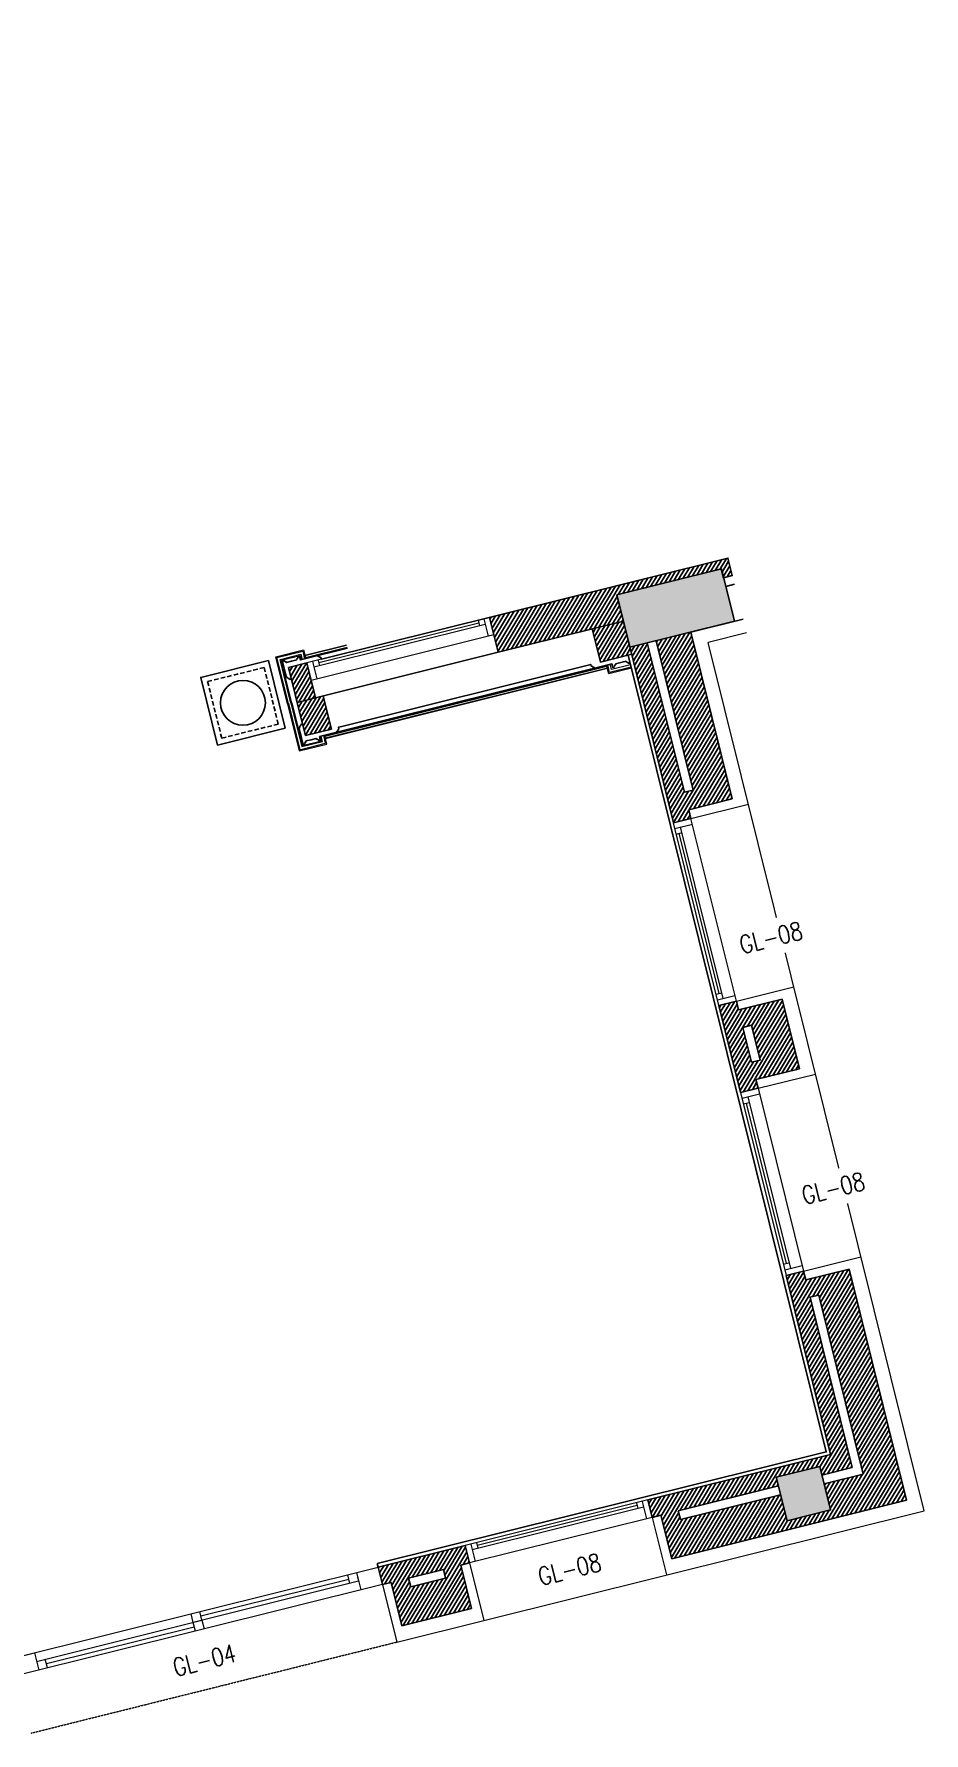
# Model space of a CAD drawing. Header units: inches. Extents: x 122939 to 389145, y 29603 to 574065.
# Drawn here: x 344772 to 349736, y 482613 to 492081 of the extents above; entities that cross this region are included whole.
import ezdxf
from ezdxf.enums import TextEntityAlignment as Align

# ---------------------------------------------------------------- set-up
doc = ezdxf.new("R2010")
doc.units = ezdxf.units.IN
doc.header["$MEASUREMENT"] = 0
doc.set_wipeout_variables(frame=1)
for name, pattern in [('ACAD_ISO04W100', [30, 24, -3, 0, -3]), ('ACAD_ISO10W100', [18, 12, -3, 0, -3]), ('DRAWING LIST$0$PHANTOM-Z', [69.2, 60, -1.4, 2.5, -1.4, 2.5, -1.4]), ('HIDDEN', [0.375, 0.25, -0.125])]:
    doc.linetypes.add(name, pattern=pattern)
for name, color, linetype in [('0 toilet wall finishing', 8, 'Continuous'), ('A-AXIS', 1, 'Continuous'), ('A-Plaster', 2, 'Continuous'), ('A-WALL', 7, 'Continuous'), ('column', 3, 'Continuous'), ('CQ Wall hatch_CHB', 8, 'Continuous'), ('gypsum', 31, 'Continuous'), ('Layer1', 1, 'Continuous'), ('Layer2', 2, 'Continuous'), ('Layer7', 8, 'Continuous')]:
    doc.layers.add(name, color=color, linetype=linetype)
for name, color, linetype, lineweight in [('A-DOOR', 134, 'Continuous', 18), ('A-GLAZ', 134, 'Continuous', 18), ('A-GLAZ-IDEN', 3, 'Continuous', 18), ('A-WALL-TILE', 8, 'Continuous', 9), ('CUTTING LN', 162, 'ACAD_ISO10W100', 25), ('GRC Hatch', 253, 'Continuous', 0), ('Marble', 6, 'Continuous', 0), ('XREF-V2-FF_COLS$0$A-COLS-PATT', 253, 'Continuous', 20)]:
    doc.layers.add(name, color=color, linetype=linetype, lineweight=lineweight)
doc.styles.add('ID-ARIAL', font='arial.ttf')
doc.styles.add('ID-ROMA', font='ROMANS.shx', dxfattribs={"width": 0.8})
doc.styles.add('TXT2', font='romans.shx', dxfattribs={"width": 0.9})
pattern_1 = [(238.9714232829852, (329520.3507928419, 380669.5926345756), (16.06706840326385, -9.664978682068586), [])]
pattern_2 = [(238.9714232829857, (329520.3507928419, 380669.5926345756), (16.06706840326394, -9.66497868206845), [])]

# ---------------------------------------------------------------- blocks, each defined once
blk = doc.blocks.new('DRAWING LIST$0$tail')
at = {"color": 3}
blk.add_solid([(-3.552713678800501e-15, 0), (-3.552713678800501e-15, 0.125), (0.4999999999999964, 0)], dxfattribs=at)
blk = doc.blocks.new('XCROSS')
h = blk.add_hatch(color=6)
edge = h.paths.add_edge_path()
edge.add_arc((12259.10625876905, 2162.81074880308), 160.000000000019, 89.99999999999683, 269.9999999999968)
edge.add_line((12259.10625876905, 2002.810748803138), (12259.106258769, 1936.53657882344))
edge.add_line((12259.10625876917, 1936.53657882323), (12145.96917377934, 2049.673663813086))
edge.add_line((12145.96917377901, 2049.673663813272), (12032.83208878918, 2162.810748803127))
edge.add_line((12032.83208878926, 2162.810748803313), (12145.96917377913, 2275.947833793151))
edge.add_line((12145.96917377925, 2275.947833793005), (12259.10625876913, 2389.084918782909))
edge.add_line((12259.1062587687, 2389.084918782813), (12259.1062587687, 2322.810748803032))
h = blk.add_hatch(color=6)
edge = h.paths.add_edge_path()
edge.add_arc((12799.39358843805, 2162.810748803196), 160.0000000000191, -90, 90, ccw=False)
edge.add_line((12799.39358843828, 2002.810748803196), (12799.3935884383, 1936.536578823483))
edge.add_line((12799.39358843851, 1936.536578823347), (12912.53067342837, 2049.673663813185))
edge.add_line((12912.53067342797, 2049.673663813097), (13025.66775841783, 2162.810748802935))
edge.add_line((13025.6677584179, 2162.810748803196), (12912.53067342806, 2275.947833793053))
edge.add_line((12912.53067342815, 2275.947833793238), (12799.39358843826, 2389.08491878318))
edge.add_line((12799.39358843828, 2389.08491878293), (12799.39358843829, 2322.810748803148))
h = blk.add_hatch(color=6)
edge = h.paths.add_edge_path()
edge.add_arc((8059.796871114813, -305.2789978357614), 160.000000000019, -1.324860052563628e-11, 179.9999999999868)
edge.add_line((7899.796871114639, -305.2789978355868), (7833.522701134944, -305.2789978355408))
edge.add_line((7833.522701134905, -305.2789978360524), (7946.65978612477, -192.1419128462142))
edge.add_line((7946.659786124947, -192.1419128458365), (8059.796871114811, -79.0048278559982))
edge.add_line((8059.796871114871, -79.00482785626082), (8172.933956104701, -192.1419128461166))
edge.add_line((8172.933956104447, -192.1419128462439), (8286.071041094347, -305.2789978361172))
edge.add_line((8286.071041094488, -305.2789978359942), (8219.796871114708, -305.2789978359986))
h = blk.add_hatch(color=6)
edge = h.paths.add_edge_path()
edge.add_arc((8059.796871114231, -1671.661093699804), 160.000000000019, 180.0000000000124, 360.00000000001245, ccw=False)
edge.add_line((7899.796871114522, -1671.661093699979), (7833.522701134811, -1671.6610937))
edge.add_line((7833.522701134556, -1671.661093699862), (7946.659786124385, -1784.798178689718))
edge.add_line((7946.659786124597, -1784.798178689729), (8059.796871114427, -1897.935263679585))
edge.add_line((8059.796871114348, -1897.935263679421), (8172.933956104212, -1784.798178689583))
edge.add_line((8172.933956104214, -1784.798178689671), (8286.071041094148, -1671.661093699782))
edge.add_line((8286.071041094023, -1671.66109369992), (8219.796871114242, -1671.661093699925))
at = {"color": 181}
for p, q in [((12419.10625876905, 2162.810748803138, -1.466518336033711e-07), (12099.10625876905, 2162.810748803196, -1.466518336033711e-07)), ((12639.39358843805, 2162.81074880308, -1.466518336033711e-07), (12959.39358843834, 2162.81074880308, -1.466518336033711e-07)), ((8219.796871114697, -305.2789978358196, -7.332591680168555e-08), (7899.796871114871, -305.2789978358778, -7.332591680168555e-08)), ((8219.796871114406, -1671.661093699629, -7.332591680168555e-08), (7899.796871114289, -1671.661093699688, -7.332591680168555e-08))]:
    blk.add_line(p, q, dxfattribs=at)
for points, elevation in [([(12259.1062587687, 2322.81074880308, 0.9999999999999999), (12259.10625876905, 2002.810748803138), (12259.10625876917, 1936.53657882323), (12145.96917377901, 2049.673663813272), (12032.83208878926, 2162.810748803313), (12145.96917377925, 2275.947833793005), (12259.1062587687, 2389.084918782813)], -1.466518336033711e-07), ([(12799.3935884384, 2322.810748803022, -0.9999999999999999), (12799.39358843828, 2002.810748803196), (12799.39358843851, 1936.536578823347), (12912.53067342797, 2049.673663813097), (13025.6677584179, 2162.810748803196), (12912.53067342815, 2275.947833793238), (12799.39358843828, 2389.08491878293)], -1.466518336033711e-07), ([(8219.796871114639, -305.2789978357614, 0.9999999999999999), (7899.796871114639, -305.2789978355868), (7833.522701134905, -305.2789978360524), (7946.659786124947, -192.1419128458365), (8059.796871114871, -79.00482785626082), (8172.933956104447, -192.1419128462439), (8286.071041094488, -305.2789978359942)], -7.332591680168555e-08), ([(8219.79687111429, -1671.661093699862, -0.9999999999999999), (7899.796871114522, -1671.661093699979), (7833.522701134556, -1671.661093699862), (7946.659786124597, -1784.798178689729), (8059.796871114348, -1897.935263679421), (8172.933956104214, -1784.798178689671), (8286.071041094023, -1671.66109369992)], -7.332591680168555e-08)]:
    blk.add_lwpolyline(points, format="xyb", close=True, dxfattribs=dict(at, elevation=elevation))
for centre in [(12259.10625876905, 2162.81074880308, -1.466518336033711e-07), (12799.39358843805, 2162.810748803196, -1.466518336033711e-07), (8059.796871114813, -305.2789978357614, -7.332591680168555e-08), (8059.796871114231, -1671.661093699804, -7.332591680168555e-08)]:
    blk.add_circle(centre, 159.9999999999999, dxfattribs=at)
at = {"layer": 'A-AXIS'}
for points, elevation in [([(12419.10625876882, 2162.810748802964), (12033.54234899487, 2162.810748803138)], -1.466518336033711e-07), ([(12639.39358843828, 2162.810748803662), (13024.95749821293, 2162.810748803196)], -1.466518336033711e-07), ([(8273.1973538663, -305.2789978362853), (7846.39638836321, -305.2789978361106)], -7.332591680168555e-08), ([(8273.197353865602, -1671.661093700153), (7846.39638836286, -1671.661093700211)], -7.332591680168555e-08)]:
    blk.add_lwpolyline(points, dxfattribs=dict(at, elevation=elevation))
at = {"layer": 'CUTTING LN', "linetype": 'ACAD_ISO04W100', "ltscale": 0.5}
for p, q in [((12259.10625876888, 1980.92573011067, -1.466518336051058e-07), (12259.10625876952, -4042.715281128476, -1.466518336051058e-07)), ((12799.39358843828, 1980.92573011067, -1.466518336051058e-07), (12799.39358843886, -4042.715281128418, -1.466518336051058e-07)), ((8286.071041094372, -305.2789978358196, -7.332591680168555e-08), (17078.10328557313, -305.2789978364017, -7.332591680168555e-08)), ((8286.071041094372, -1671.661093699397, -7.332591680168555e-08), (17078.10328557319, -1671.661093700444, -7.332591680168555e-08))]:
    blk.add_line(p, q, dxfattribs=at)
at = {"linetype": 'DRAWING LIST$0$PHANTOM-Z'}
for p, xscale, yscale, zscale, rotation in [((17078.10328557319, -305.2789978357032, -7.332591680168555e-08), 456.0000000000006, 456.0000000000006, 456.0000000000006, 90), ((17078.10328557319, -1671.661093699106, -7.332591680168555e-08), -456.0000000000006, 456.0000000000006, 455.9999999999998, 90), ((12259.10625876905, -4042.715281128476, -1.466518336051058e-07), -456, 456, 456, 359.9999999999816)]:
    blk.add_blockref('DRAWING LIST$0$tail', p, dxfattribs=dict(at, xscale=xscale, yscale=yscale, zscale=zscale, rotation=rotation))
at = {"linetype": 'DRAWING LIST$0$PHANTOM-Z', "xscale": 456.0000000000005, "yscale": 456.0000000000005, "zscale": 456.0000000000005}
blk.add_blockref('DRAWING LIST$0$tail', (12799.39358843851, -4042.715281128709, -1.466518336051058e-07), dxfattribs=at)
at = {"color": 254, "transparency": 16777216, "style": 'ID-ARIAL', "width": 0.8}
for s, p in [('D', (12216.57831902266, 2186.763501607405, -1.466518336075448e-07)), ('B', (12756.86564869218, 2186.763501607522, -1.466518336075448e-07)), ('A', (8017.268931368482, -281.326245031436, -7.332591680168555e-08)), ('C', (8017.268931368366, -1647.708340895711, -7.332591680168555e-08))]:
    blk.add_text(s, height=106.8009655029214, rotation=359.9999999966649, dxfattribs=at).set_placement(p)
at = {"color": 0, "ltscale": 2, "transparency": 16777216, "style": 'ID-ROMA', "width": 0.7}
for s, p in [('201-FF-02', (12126.31628531497, 2093.172870769049, -1.466518336075448e-07)), ('201-FF-01', (12666.60361498408, 2093.17287076934, -1.466518336075448e-07)), ('201-FF-01', (7927.006897660787, -374.9168758700835, -7.332591680168555e-08)), ('201-FF-02', (7927.006897660205, -1741.298971734126, -7.332591680168555e-08))]:
    blk.add_text(s, height=42.72038620116851, rotation=359.9999999966649, dxfattribs=at).set_placement(p)
blk = doc.blocks.new('TAG-WIN')
at = {"color": 1}
blk.add_wipeout([(-3.3414880591262914, -7.105427357601002e-15), (3.3414880591262026, -7.105427357601002e-15), (4.503754163611903, 2.0131039448843), (3.3414880591262026, 3.999999999999993), (-3.3414880591262914, 3.999999999999993), (-4.496188597505579, 1.999999999999993)], dxfattribs=at)
at = {"color": 2, "style": 'TXT2', "width": 0.8}
blk.add_attdef('AW01', text='', height=2, dxfattribs=at).set_placement((0, 1.999999999999993), align=Align.MIDDLE)
blk = doc.blocks.new('post top')
at = {"layer": 'Layer7'}
h = blk.add_hatch(dxfattribs=at)
h.set_pattern_fill('ANSI31', color=256, scale=100, angle=-1.27e-14, style=0)
h.set_pattern_definition([(44.99999999999999, (-32364.03618906011, 157002.8408459602), (-8.838834764831839, 8.838834764831846), [])])
edge = h.paths.add_edge_path()
edge.add_arc((-10307.37570355419, 1295.741312117155), 125, -1.27e-14, 360)
at = {"layer": 'Layer1', "linetype": 'HIDDEN', "ltscale": 100, "elevation": -3.156307375e-07}
blk.add_lwpolyline([(-10469.87570355422, 1133.24131211713), (-10469.87570355422, 1458.241312117181), (-10144.87570355417, 1458.241312117181), (-10144.87570355417, 1133.24131211713)], close=True, dxfattribs=at)
at = {"layer": 'Layer2', "elevation": -3.156307375e-07}
blk.add_lwpolyline([(-10501.55705175451, 1101.559963916836), (-10501.55705175451, 1489.922660317476), (-10113.19435535387, 1489.922660317476), (-10113.19435535387, 1101.559963916836)], close=True, dxfattribs=at)
at = {"layer": 'Layer7'}
blk.add_circle((-10307.37570355419, 1295.741312117155, -3.156307375e-07), 125, dxfattribs=at)

msp = doc.modelspace()

# ---------------------------------------------------------------- hatches: boundary and pattern name
at = {"layer": 'CQ Wall hatch_CHB'}
h = msp.add_hatch(dxfattribs=at)
h.set_pattern_fill('ANSI31', color=8, scale=150, angle=180)
h.set_pattern_definition(pattern_2)
h.paths.add_polyline_path([(347360.7159349358, 488635.3953886387), (347312.4283503423, 488829.4786418426), (348641.9072083872, 489160.2507294035), (348666.0510006839, 489063.2091028024), (348617.5301871883, 489051.1372066053), (348605.4593223083, 489099.6538749099), (348023.4644388336, 488954.8545338812), (348059.4164727066, 488809.2308987408)])
h = msp.add_hatch(dxfattribs=at)
h.set_pattern_fill('ANSI31', color=8, scale=150, angle=180)
h.set_pattern_definition([(238.9714232829857, (262130.2105153266, 449411.3645572167), (16.06706840326394, -9.66497868206844), [])])
h.paths.add_polyline_path([(347884.9969943752, 488765.833180692), (348059.6796694092, 488809.2939343042), (348105.7164197724, 488624.2575040766), (347931.0337447385, 488580.7967504647)])
h = msp.add_hatch(dxfattribs=at)
h.set_pattern_fill('ANSI31,_O', color=8, scale=149.9999999999999, angle=179.9999999999995)
h.set_pattern_definition(pattern_1)
h.paths.add_polyline_path([(348472.6487897174, 487770.6264380913), (348666.7320429265, 487818.9140226867), (348435.5054653393, 488748.2583205986), (348241.4225688737, 488699.9693021812)])
h.paths.add_polyline_path([(348798.1209094963, 486254.3509350017), (349040.9718691639, 486314.7718423443), (348944.3938323269, 486702.9376352851), (348701.5457601018, 486642.5174463329), (348725.6915821735, 486545.4763247364), (348774.2103671141, 486557.5477162316), (348822.7433898324, 486363.5255276173), (348773.9791454955, 486351.3930662401)])
h.paths.add_polyline_path([(348195.8345208036, 483912.0114123661), (348219.9829504102, 483814.9511469344), (348268.5037637107, 483827.0230430824), (348328.8585179618, 483584.4379738556), (349639.1808780793, 483910.4542366621), (349318.6336585645, 485198.7954549423), (349124.5504053553, 485150.5078703473), (349396.8089631972, 484056.2481147101), (349178.1968469224, 484001.8574098419), (349214.3417512985, 483856.5840544565), (348971.7387549941, 483796.2202722382), (348935.5938506179, 483941.4936276241), (348377.6174656889, 483802.6460666714), (348365.5452110846, 483851.1667907872), (348923.5226713826, 483990.0146192897), (348911.3785573413, 484038.8241603703), (349154.2510462372, 484099.2264424783), (349166.3887237376, 484050.4412328754), (349335.9605034351, 484092.6102302541), (349099.9182467002, 485041.3308697819), (349148.4390600011, 485053.4027659296), (349124.5504053553, 485150.5078703473), (349075.9018440004, 485138.4041906998), (349063.9573374487, 485186.956698317), (348966.925194305, 485162.8152654882), (349215.030027035, 484165.5935232457)])
h.paths.add_polyline_path([(348339.1831704561, 487685.896137518), (348436.2002310202, 487710.0338178251), (348424.1265288346, 487758.5541817868), (348472.6487897173, 487770.6264380915), (348448.2692362, 487867.6094077015), (348399.9809305009, 487855.5953590498), (348192.9018447576, 488687.8970475769), (348095.8826722887, 488663.7580807155)])
h.paths.add_polyline_path([(348689.7175112111, 486691.0988786591), (348592.6996723159, 486666.961004704), (348713.4176040878, 486181.7526155038), (348810.4400572574, 486205.8916374825)])
h = msp.add_hatch(dxfattribs=at)
h.set_pattern_fill('ANSI31', color=8, scale=150, angle=180)
h.set_pattern_definition(pattern_2)
h.paths.add_polyline_path([(346191.8631190252, 488550.6839106824), (346293.4912710231, 488575.9688227273), (346341.7797181268, 488381.8821028182), (346240.1515661289, 488356.5971907731)])
h = msp.add_hatch(dxfattribs=at)
h.set_pattern_fill('ANSI31', color=8, scale=150, angle=180)
h.set_pattern_definition([(238.9714232829857, (283499.3535813828, 454727.973597363), (16.06706840326394, -9.66497868206844), [])])
h.paths.add_polyline_path([(346240.4635962463, 488355.343041977), (346386.0264709357, 488391.5588385957), (346431.7511912637, 488207.7765569214), (346286.1883165746, 488171.5607603024)])
h = msp.add_hatch(dxfattribs=at)
h.set_pattern_fill('ANSI31,_O', color=8, scale=149.9999999999999, angle=179.9999999999995)
h.set_pattern_definition(pattern_1)
h.paths.add_polyline_path([(346873.4724394731, 483428.4173323767), (346861.400184869, 483476.9380564927), (347055.4806730078, 483525.2367542302), (347067.5529276122, 483476.7160301134)], flags=16)
h.paths.add_polyline_path([(347212.8847245184, 483306.7654114397), (347152.5252437769, 483549.369477944), (347201.0460570781, 483561.4413740924), (347176.899500321, 483658.4941119437), (346691.6941318973, 483537.7640392415), (346715.8379241934, 483440.7224126405), (346764.3587374949, 483452.794308789), (346824.7175997272, 483210.1980830423)])
at = {"layer": 'GRC Hatch'}
h = msp.add_hatch(color=256, dxfattribs=at)
h.dxf.hatch_style = 1
h.paths.add_polyline_path([(348023.4644388339, 488954.8545338808), (348605.7219456116, 489099.7192151428), (348678.1524067612, 488808.5980159905), (348095.8948999832, 488663.733334729)])
at = {"layer": 'XREF-V2-FF_COLS$0$A-COLS-PATT'}
msp.add_hatch(color=256, dxfattribs=at).paths.add_polyline_path([(348972.0064604747, 483796.262895232), (349214.610526979, 483856.6223759736), (349154.2510462372, 484099.2264424781), (348911.646979733, 484038.8669617365)])

# ---------------------------------------------------------------- linework, layer by layer
at = {"layer": 'A-DOOR'}
for p, q in [((346533.9432534619, 483446.9913001512, -1.916740496246103e-07), (346521.8713572983, 483495.512113449, -1.916740496246103e-07)), ((345703.0423303755, 483266.026746456, 1.124836122532325e-06), (346527.9073053802, 483471.2517068001, -1.916740496246103e-07)), ((345672.6404494856, 483181.1766002508, -1.916740496246103e-07), (345660.5685533222, 483229.6974135484, -1.916740496246103e-07)), ((345709.078278457, 483241.7663398068, 1.124836122532325e-06), (345697.0063822938, 483290.2871531041, 1.124836122532325e-06)), ((344841.7506640414, 483000.2148175812, -1.916740496244456e-07), (345666.6045014038, 483205.4370068994, -1.916740496246103e-07)), ((344847.7866121231, 482975.9544109331, -1.916740496244456e-07), (344835.7147159597, 483024.4752242298, -1.916740496244456e-07))]:
    msp.add_line(p, q, dxfattribs=at)
at = {"layer": 'A-DOOR', "color": 9, "linetype": 'HIDDEN'}
msp.add_line((344757.6342326887, 482613.4816740653, 1.466681579672572e-07), (346795.5083913053, 483120.5013123861, 1.124836122511044e-06), dxfattribs=at)
at = {"layer": 'A-DOOR', "elevation": 1.466518336033709e-07}
msp.add_lwpolyline([(344677.9637655581, 482933.7027743956), (344653.8159618094, 483030.7605243091), (346691.6901204517, 483537.7801625269), (346715.8379242002, 483440.7224126136)], close=True, dxfattribs=at)
for points in [[(346570.3880872179, 483507.6004221458), (346582.4640555367, 483459.063241487), (345660.5574651596, 483229.6944436436), (345648.4814968405, 483278.2316243023)], [(346570.3880872179, 483507.6004221453), (346594.5358909632, 483410.5426722476)], [(344787.189830507, 483012.419695428), (345709.0852832411, 483241.7857222446), (345721.1612515606, 483193.248541586)], [(344653.8199732581, 483030.7444010132), (344775.122006526, 483060.9241413872), (344799.2657988262, 482963.8825147694)]]:
    msp.add_lwpolyline(points, dxfattribs=at)
at = {"layer": 'A-GLAZ'}
for p, q in [((347312.4293302961, 488829.4745911612), (346293.4912710228, 488575.9688227272)), ((347253.2756392632, 488798.0118618257), (346360.4916945623, 488575.8930234188)), ((347249.3522559345, 488813.7811947817), (347257.1989884405, 488782.2426661387)), ((347280.8907845771, 488821.6279272886), (347305.0335707146, 488724.5903448482)), ((347336.5721164342, 488732.4370087202), (346317.6340571603, 488478.9312402872)), ((347288.73753416, 488790.0893300113), (346332.8765321728, 488552.2770265914)), ((346325.0297996658, 488583.8155552341), (346349.1725858031, 488486.7779727937)), ((346356.5683283086, 488591.6622877403), (346364.4150608155, 488560.1237590977)), ((348592.4362815075, 486666.8954735169, 1.466559146943414e-07), (348338.9224247611, 487685.831520432, 1.466559146943414e-07)), ((348346.7691572473, 487654.2929917831, 1.466559146943414e-07), (348443.8109090432, 487678.4368151955, 1.466559146943414e-07)), ((348616.128077669, 486706.2807346506, 1.466559146943414e-07), (348378.3076858957, 487662.1397242696, 1.466559146943414e-07)), ((348689.4779680904, 486691.0390247349, 1.466559146942465e-07), (348435.9641113433, 487709.9750716498, 1.466559146942465e-07)), ((348354.6158897332, 487622.7544631356, 1.466559146943414e-07), (348386.1544183817, 487630.601195622, 1.466559146943414e-07)), ((348592.512080859, 486733.8958970561, 1.466559146943414e-07), (348370.3851540575, 487626.6778293788, 1.466559146943414e-07)), ((348576.7427479003, 486729.9725137365, 1.466559146943414e-07), (348608.2812765492, 486737.8192462232, 1.466559146943414e-07)), ((348584.5894803871, 486698.4339850891, 1.466559146943414e-07), (348681.6310504448, 486722.5777632846, 1.466559146943414e-07)), ((348713.155223199, 486181.6873355827, 1.466640768762863e-07), (348966.6609916323, 485162.7492763096, 1.466640768762863e-07)), ((348721.001887071, 486150.1487898631, 1.466640768762863e-07), (348818.0434571129, 486174.2925681219, 1.466640768762863e-07)), ((348752.5404843481, 486157.9955394462, 1.466640768762863e-07), (348990.3527877686, 485202.1345374587, 1.466640768762863e-07)), ((348810.1967898216, 486205.8313689581, 1.466640768761915e-07), (349063.7025582544, 485186.8933096851, 1.466640768761915e-07)), ((348728.848619577, 486118.610261221, 1.466640768762863e-07), (348760.3871482206, 486126.4569937273, 1.466640768762863e-07)), ((348744.6179525334, 486122.5336445494, 1.466640768762863e-07), (348966.7367909406, 485229.7496998491, 1.466640768762863e-07)), ((348950.967526619, 485225.8263335951, 1.466640768762863e-07), (348982.5060552619, 485233.673066102, 1.466640768762863e-07)), ((348958.8142591254, 485194.2878049521, 1.466640768762863e-07), (349055.8560109061, 485218.4316284261, 1.466640768762863e-07)), ((348195.8401642742, 483911.9887293758, 1.124836122511044e-06), (347176.9021050006, 483658.4829609417, 1.124836122511044e-06)), ((348136.6864732403, 483880.5260000408, 1.124836122511044e-06), (347243.9025285394, 483658.4071616338, 1.124836122511044e-06)), ((348132.7630899118, 483896.2953329972, 1.124836122511044e-06), (348140.6098224184, 483864.7568043538, 1.124836122511044e-06)), ((348164.3016185542, 483904.1420655037, 1.124836122511044e-06), (348188.4453968125, 483807.1004954611, 1.124836122511044e-06)), ((348219.9841163516, 483814.9471425266, 1.124836122510973e-06), (347201.0460570781, 483561.4413740931, 1.124836122510973e-06)), ((348172.1483681374, 483872.603468226, 1.124836122511044e-06), (347216.2873661494, 483634.7911648057, 1.124836122511044e-06)), ((347208.4406336431, 483666.3296934489, 1.124836122511044e-06), (347232.5844571175, 483569.2879416678, 1.124836122511044e-06)), ((347239.9791622862, 483674.1764259558, 1.124836122511044e-06), (347247.8258947931, 483642.6378973123, 1.124836122511044e-06))]:
    msp.add_line(p, q, dxfattribs=at)
at = {"layer": 'A-Plaster'}
msp.add_line((346691.6941318972, 483537.7640392429, 1.466681579672573e-07), (346686.865373438, 483557.1723645632, 1.466518336033709e-07), dxfattribs=at)
at = {"layer": 'A-WALL'}
for p, q in [((348641.9072083875, 489160.2507294033), (347312.4283503421, 488829.4786418426)), ((348630.1949827516, 489054.2881862857, 1.42935422585987e-07), (348617.792810492, 489051.2025468385, 1.465747683136736e-07)), ((348678.1228968323, 489014.6882895008, 1.324136814793755e-07), (348629.8647066401, 489002.6817335372, 1.46574768313651e-07)), ((347312.4283503425, 488829.4786418427), (347360.7159349358, 488635.3953886387)), ((348059.4164727066, 488809.2308987408, 1.466518336033709e-07), (347360.7159349358, 488635.3953886387)), ((348338.9244971742, 487685.8317800433, 1.699578819121427e-07), (348059.4242200688, 488809.2328262721, 1.466440241626346e-07)), ((348726.4104814257, 488820.6050362971, 1.231765243609188e-07), (348435.2856016205, 488748.1736594071, 1.879849087900942e-07)), ((348666.4982938813, 487818.8558663205, 1.46655914693839e-07), (348435.2856016205, 488748.1736594071, 1.466681579672627e-07)), ((346341.7788556174, 488381.8855695174), (347360.7159349981, 488635.3953883886)), ((348399.7504396109, 487855.5380133079, 1.70939750959474e-07), (348192.6816543867, 488687.8137156952, 1.738680386397391e-07)), ((348448.2712478396, 487867.6099081939, 1.46647752511888e-07), (348241.2024632398, 488699.8856107371, 1.46651833603371e-07)), ((346293.4912710228, 488575.9688227266), (346191.8631190252, 488550.6839106824)), ((346191.863119025, 488550.6839106833), (346240.1507036187, 488356.6006574791)), ((346293.4912710228, 488575.9688227266), (346341.7788556163, 488381.8855695231)), ((346286.188316543, 488171.5607604284, -1.395112052097963e-08), (346239.0257177944, 488361.1223355583, -1.395112052098024e-08)), ((346341.7788556163, 488381.8855695231), (346240.1507036188, 488356.6006574786)), ((346431.7511912332, 488207.7765570483, -1.395112052097963e-08), (346386.0264709044, 488391.5588387223, -1.395112052097963e-08)), ((346286.188316543, 488171.5607604284, -1.395112052097963e-08), (346431.7511912332, 488207.7765570483, -1.395112052097963e-08)), ((348399.7484228989, 487855.5375115525, 1.466559146943414e-07), (348448.2692362, 487867.6094077015, 1.466559146943414e-07)), ((348423.8922151951, 487758.4958849502, 1.466559146943414e-07), (348666.4982938813, 487818.8558663205, 1.46655914693839e-07)), ((348435.9641113433, 487709.9750716498, 1.466559146942465e-07), (348423.8922151951, 487758.4958849502, -8.315120498512484e-07)), ((348338.9224847417, 487685.8312793531, 1.466559146943414e-07), (348435.9641113433, 487709.9750716498, 1.466559146943414e-07)), ((348592.4322373518, 486666.8944673373, 1.466559146943414e-07), (348689.4738639536, 486691.0382596343, 1.466559146944362e-07)), ((348713.1511790432, 486181.6863294043, 1.466640768762863e-07), (348592.4322373518, 486666.8944673373, 1.466559146943414e-07)), ((348701.5457601019, 486642.5174463329, 1.466559146943414e-07), (348689.4738639536, 486691.0382596343, 1.466559146943032e-07)), ((348701.5457601019, 486642.5174463329, 1.466559146943414e-07), (348944.1518486842, 486702.8774301647, 1.466559146943414e-07)), ((349040.7269980786, 486314.7109188327, 1.466640768762865e-07), (348944.1518486842, 486702.8774301647, 1.466640768762865e-07)), ((348725.6895538128, 486545.4758200833, 1.466559146943414e-07), (348774.2103671139, 486557.5477162322, 1.466559146943414e-07)), ((348773.9791454956, 486351.3930662393, 1.577443686979141e-07), (348725.6915821736, 486545.4763247361, 1.634804274760669e-07)), ((348822.4999509163, 486363.464960426, 1.466654925893703e-07), (348774.212388817, 486557.5482192271, 1.466539190486315e-07)), ((348773.9771157868, 486351.392561252, 1.466640768762863e-07), (348822.4979290874, 486363.4644573997, 1.466640768762863e-07)), ((348798.1209094963, 486254.3509350019, 1.466640768762865e-07), (349040.7269980786, 486314.7109188327, 1.466640768762865e-07)), ((348798.1209094963, 486254.3509350019, 1.466640768762863e-07), (348810.1928056447, 486205.8301217007, 1.466640768762482e-07)), ((348713.1511790432, 486181.6863294043, 1.466640768762863e-07), (348810.1928056447, 486205.8301217007, 1.466640768763812e-07)), ((348966.6609316528, 485162.7495173884, 1.466640768762863e-07), (349063.7025582544, 485186.8933096851, 1.466640768762863e-07)), ((349214.7764235532, 484165.5026389566, 1.466681579673441e-07), (348966.6629638776, 485162.750023002, 1.508641393364382e-07)), ((349063.7025582544, 485186.8933096851, 1.466640768761915e-07), (349075.7744544031, 485138.3724963837, -8.315038876693034e-07)), ((349075.7744544031, 485138.3724963837, 1.466640768762863e-07), (349318.3805528818, 485198.7324826772, 1.466640768762834e-07)), ((349638.9253896985, 483910.3602188887, 1.466681579672573e-07), (349318.3805531323, 485198.7324827394, 1.466640768762834e-07)), ((349099.9182467004, 485041.330869782, 1.466640768762863e-07), (349148.4390600012, 485053.4027659299, 1.466640768762863e-07)), ((349335.9618552142, 484092.6047970214, 1.466674482126252e-07), (349099.9202883091, 485041.3313777309, 1.502687208501092e-07)), ((349396.5545519012, 484056.1558874988, 1.466681579672573e-07), (349148.4410922261, 485053.4032715441, 1.46655914694342e-07)), ((349214.7764235536, 484165.5026389578, 1.466681579672573e-07), (348195.8391581129, 483911.9927735363, 1.124852446874889e-06)), ((349166.1315264973, 484050.3772732368, -0.0831124705719373), (349335.9684383645, 484092.6122035066, -0.01846572284155457)), ((349335.9684383645, 484092.6122035066, -0.01846572284155474), (349335.9618552142, 484092.6047970214, 1.466674482126247e-07)), ((348923.5293113001, 483989.9871618176, -0.1779822485811242), (348365.5454989167, 483851.1663988642, -0.01608798343076677)), ((349178.197989337, 484001.8551084601, -0.0831124705719373), (349396.5545519012, 484056.1558874988, 1.466681579672573e-07)), ((348195.8391581129, 483911.9927735363, 1.124852446874888e-06), (348219.9829504102, 483814.9511469344, 1.12485244687487e-06)), ((349638.9253896983, 483910.360218889, 1.466681579672575e-07), (348328.8632444525, 483584.4189765787, 1.088623404284627e-06)), ((348935.5988046089, 483941.4760062987, -0.1779822485811381), (348377.6171778566, 483802.6464585947, -0.01608798343076677)), ((348268.5037637107, 483827.0230430824, 1.124852446874889e-06), (348219.9829504102, 483814.9511469344, 1.124852446874894e-06)), ((348268.5037637107, 483827.0230430824, 1.124852446874889e-06), (348328.8632444525, 483584.4189765787, 1.124852446874886e-06)), ((348365.5453903122, 483851.1668353804, 1.124852446874889e-06), (348377.6172864609, 483802.6460220784, 1.124852446874889e-06)), ((347176.9022647808, 483658.4830006947, 1.124836122511044e-06), (346691.6941318972, 483537.7640392429, 1.466681579672573e-07)), ((347176.9022647808, 483658.4830006947, 1.124836122511027e-06), (347201.0460570781, 483561.4413740931, 1.124836122511027e-06)), ((346691.6941318972, 483537.7640392429, 1.466681579672573e-07), (346715.8379241941, 483440.7224126405, 1.466681579672573e-07)), ((347055.483617175, 483525.2256856474, 9.850978418103634e-07), (346861.4003640968, 483476.9381010853, 2.864064386679385e-07)), ((347055.483617175, 483525.2256856474, 1.124836122511045e-06), (347067.5555133232, 483476.7048723463, 1.124836122511045e-06)), ((347201.0460570781, 483561.4413740931, 1.124836122510973e-06), (347152.5252437769, 483549.369477944, 1.466681579672406e-07)), ((347152.5252437769, 483549.369477944, 1.124836122511044e-06), (347212.8847245184, 483306.7654114397, 1.124836122511044e-06)), ((346764.358737495, 483452.794308789, 1.466681579672571e-07), (346715.8379241941, 483440.7224126405, 1.466681579672575e-07)), ((346764.358737495, 483452.794308789, 1.466681579672573e-07), (346824.7182182367, 483210.1902422845, 1.466681579672381e-07)), ((346861.4003640968, 483476.9381010853, 1.466681579672571e-07), (346873.4722602449, 483428.4172877848, 1.466681579673973e-07)), ((347067.5555133232, 483476.7048723463, 1.124836122511044e-06), (346873.4722602449, 483428.4172877848, 2.864064386680084e-07)), ((347212.8847245184, 483306.7654114397, 1.124836122511044e-06), (346824.7182182367, 483210.1902422845, 2.355925184012026e-07))]:
    msp.add_line(p, q, dxfattribs=at)
msp.add_lwpolyline([(347360.7159349358, 488635.3953886387), (347312.4283503423, 488829.4786418426), (348641.9072083872, 489160.2507294035), (348666.0510006839, 489063.2091028024), (348617.5301871883, 489051.1372066053), (348605.4593223083, 489099.6538749099), (348023.4644388336, 488954.8545338812), (348059.4164727066, 488809.2308987408)], close=True, dxfattribs=at)
msp.add_lwpolyline([(348105.707915976, 488624.2916835572), (347931.0117667878, 488580.7912823881), (347884.9750164249, 488765.8277126163)], dxfattribs=at)
at = {"layer": 'A-WALL', "elevation": 1.466518336033709e-07}
msp.add_lwpolyline([(346191.8631190252, 488550.6839106824), (346293.4912710231, 488575.9688227273), (346341.7797181268, 488381.8821028182), (346240.1515661289, 488356.5971907731)], close=True, dxfattribs=at)
at = {"layer": 'A-WALL-TILE'}
for p, q in [((348745.7255152634, 488742.9717350142), (348532.2339367397, 488689.8553919615)), ((348745.7255152627, 488742.9717350164), (348532.233936739, 488689.8553919633)), ((346341.7788556159, 488381.885569523, -1.466518336033711e-07), (347360.715934936, 488635.3953886386, -1.466518336033711e-07)), ((349735.8737248175, 483852.0419514456, 1.466628354646595e-07), (348532.233936739, 488689.855391964, 1.475473106982361e-07)), ((348435.9641113436, 487709.9750716499, 1.466559146943414e-07), (348756.2014791303, 487789.6495862289, 1.466559146943414e-07)), ((348689.4738639539, 486691.038259633, 1.466559146943414e-07), (349009.7112317402, 486770.7127742136, 1.466559146943414e-07)), ((348810.1928056444, 486205.8301217014, 1.466640768762863e-07), (349130.4301734313, 486285.5046362788, 1.466640768762863e-07)), ((349063.7025582547, 485186.8933096846, 1.466640768762863e-07), (349383.9399260415, 485266.5678242637, 1.466640768762863e-07)), ((346795.5124387729, 483120.4850448549, 1.466681579672572e-07), (349735.8737248175, 483852.0419514456, 1.466681052692117e-07)), ((348219.9839565885, 483814.947102778, 1.124852446874889e-06), (348299.6574649893, 483494.7137791484, 1.124852446874889e-06)), ((347201.0460570781, 483561.4413740924, 1.124836122511044e-06), (347280.7205716568, 483241.2040063064, 1.124836122511044e-06)), ((346715.8379242003, 483440.7224126134, 1.466681579672573e-07), (346795.5124387731, 483120.4850448549, 1.466681579672573e-07))]:
    msp.add_line(p, q, dxfattribs=at)
at = {"layer": 'column'}
msp.add_lwpolyline([(348023.4644388339, 488954.8545338808), (348605.7219456116, 489099.7192151428), (348678.1524067612, 488808.5980159905), (348095.8948999832, 488663.733334729)], close=True, dxfattribs=at)
msp.add_lwpolyline([(348023.4644388339, 488954.8545338808), (348605.7219456116, 489099.7192151428), (348678.1524067612, 488808.5980159905), (348095.8948999832, 488663.733334729)], close=True, dxfattribs=at)
at = {"layer": 'column', "elevation": 1.466518336033709e-07}
msp.add_lwpolyline([(348972.0064604746, 483796.262895232), (349214.610526979, 483856.6223759736), (349154.2510462372, 484099.2264424781), (348911.646979733, 484038.8669617366)], close=True, dxfattribs=at)
at = {"layer": 'gypsum'}
for points, elevation in [([(346167.6128766797, 488544.6071090889), (346156.7481701464, 488588.2758410614), (346166.4523328064, 488590.6902202914), (346167.6595224211, 488585.838138961, -0.4446257581104195), (346173.718793366, 488582.193247246), (346178.570874696, 488583.4004368607), (346179.7780643106, 488578.5483555308), (346208.8905522916, 488585.7914932202), (346238.003040273, 488593.0346309082), (346236.7958506577, 488597.8867122385), (346241.6479319877, 488599.0939018537, -0.4446257581104195), (346245.2928237034, 488605.1531727978), (346244.0856340883, 488610.0052541284), (346253.7897967487, 488612.419633358), (346258.6185552078, 488593.0113080374), (346355.6601818094, 488617.1551003345), (346356.8673714247, 488612.3030190042, -0.414213562373095), (346368.9859133138, 488605.0132355738), (346373.8379946444, 488606.2204251887), (346376.2523738743, 488596.5162625265), (348365.0475951409, 489091.3251442842)], -1.466596427898768e-07), ([(348086.0433957492, 488619.4048138193), (348096.9081022831, 488575.7360818467), (348087.203939623, 488573.3217026173), (348085.9967500078, 488578.1737839475, -0.4446257581104195), (348079.9374790631, 488581.8186756627), (348075.0853977331, 488580.6114860478), (348073.8782081182, 488585.4635673775), (348044.7657201374, 488578.2204296883), (348015.6532321566, 488570.9772919997), (348016.8604217713, 488566.1252106694), (348012.0083404413, 488564.918021055, -0.4446257581104195), (348008.3634487261, 488558.8587501099), (348009.5706383407, 488554.0066687795), (347999.8664756806, 488551.5922895499), (347995.0377172217, 488571.0006148707), (347897.9960906195, 488546.8568225733), (347896.7889010049, 488551.7089039037, -0.414213562373095), (347884.6703591148, 488558.9986873348), (347879.8182777847, 488557.7914977194), (347877.4038985548, 488567.4956603816), (346489.8838116421, 488222.2830134077)], 2.482258109083882e-07), ([(346167.9254551515, 488543.3507561964), (346179.987187012, 488494.8707964199), (346184.8392683427, 488496.0779860351, 0.414213562373095), (346196.9578102326, 488488.7882026047), (346198.1649998474, 488483.9361212746), (346207.8691625092, 488486.3505005049), (346239.0257177944, 488361.1223355583)], -1.395112052098024e-08), ([(346261.6051671317, 488166.8220187714), (346249.543435271, 488215.3019785478), (346254.3955166016, 488216.5091681622, -0.414213562373095), (346261.685300032, 488228.6277100517), (346260.4781104173, 488233.479791382), (346270.1822730789, 488235.894170612), (346239.0257177941, 488361.1223355584)], -3.020303744499498e-08), ([(346261.9181803916, 488165.5657740537), (346272.7828869257, 488121.8970420809), (346282.4870495858, 488124.3114213104), (346281.2798599707, 488129.1635026405, 0.4446257581104195), (346284.9247516863, 488135.2227735856), (346289.7768330163, 488136.4299632003), (346288.5696434016, 488141.2820445304), (346317.6821313823, 488148.5251822193), (346346.7946193628, 488155.7683199083), (346348.001808978, 488150.9162385781), (346352.8538903078, 488152.123428193, 0.4446257581104195), (346358.9131612528, 488148.478536478), (346360.1203508677, 488143.626455148), (346369.8245135275, 488146.0408343775), (346364.9957550684, 488165.4491596982), (346462.0373816707, 488189.5929519942), (346460.8301920555, 488194.4450333247, 0.414213562373095), (346468.1199754858, 488206.5635752144), (346472.9720568159, 488207.7707648295), (346470.5576775859, 488217.4749274913), (346489.883811642, 488222.2830134077)], 1.322388639147766e-07)]:
    msp.add_lwpolyline(points, format="xyb", dxfattribs=dict(at, elevation=elevation))
at = {"layer": 'Marble', "lineweight": 0}
for p, q in [((346282.9027195097, 488619.6628792198, -1.395112052097963e-08), (346515.1684930191, 488677.4502101784, 5.108724006890271e-07)), ((346283.6270332784, 488616.7516304215, -1.395112052097963e-08), (346515.8928067877, 488674.5389613805, 5.108724006890271e-07)), ((346286.0414125082, 488607.0474677617, -1.395112052097963e-08), (346518.3071860173, 488664.8347987203, 5.108724006890271e-07)), ((346286.524288354, 488605.1066352296, -1.395112052097963e-08), (346518.7900618633, 488662.8939661887, 5.108724006890271e-07)), ((346287.7314779692, 488600.2545538996, -1.395112052097963e-08), (346519.9972514784, 488658.0418848585, 5.108724006890271e-07)), ((347967.1324188646, 488558.9053958529, 2.827229802210314e-07), (346395.3154850196, 488167.8400055861, 8.843450570661049e-08)), ((347967.6152947104, 488556.9645633211, 2.827229802210314e-07), (346395.7983608655, 488165.8991730543, 8.843450570661263e-08)), ((347970.0296739399, 488547.260400661, 2.827229802210314e-07), (346398.2127400949, 488156.1950103948, 8.843450570660334e-08)), ((347970.7539877089, 488544.3491518634, 2.827229802210314e-07), (346398.9370538641, 488153.2837615961, 8.843450570661152e-08)), ((347965.9252292496, 488563.7574771837, 2.827229802210314e-07), (346462.0374340346, 488189.5927415262, 9.000781430730994e-08))]:
    msp.add_line(p, q, dxfattribs=at)
for points, elevation in [([(346185.6634222459, 488347.8025044468), (346120.3929792763, 488610.1452995217), (346275.6595818226, 488648.7753671915), (346287.7314779692, 488600.2545538996)], -1.395112052098024e-08), ([(346191.4859198419, 488349.2511319847), (346127.6641044104, 488605.7714294635), (346271.2857117643, 488641.5042420577), (346281.9089803729, 488598.8059263615)], -1.395112052098024e-08), ([(346205.0717475664, 488352.6312629061), (346144.6300630561, 488595.5657326605), (346261.0800149617, 488624.5382834117), (346268.3231526487, 488595.4257954402)], -1.395112052098024e-08), ([(346209.923828892, 488353.8384525202), (346150.6893339956, 488591.9208409485), (346257.4351232496, 488618.4790124722), (346263.4710713227, 488594.2186058265)], -1.395112052098024e-08), ([(348104.1512399495, 488546.6235938697), (347977.9971253956, 488515.2366638915), (347965.9252292496, 488563.7574771837)], 2.827221637358729e-07), ([(348102.7026124118, 488552.4460914654), (347982.3709954541, 488522.5077890254), (347971.7477268455, 488565.2061047215)], 2.827221637358729e-07), ([(348099.3224814901, 488566.0319191901), (347992.5766922567, 488539.4737476708), (347985.3335545698, 488568.5862356425)], 2.827221637358729e-07), ([(346185.6430936704, 488347.8842114961), (346250.9135366405, 488085.5414164217), (346406.1801391866, 488124.1714840925), (346394.1082430404, 488172.692297385)], -1.395112052098024e-08), ([(346191.4655912665, 488349.3328390337), (346255.2874066989, 488092.8125415554), (346398.9090140527, 488128.5453541506), (346388.2857454444, 488171.2436698471)], -1.395112052098024e-08), ([(346205.0514189911, 488352.7129699555), (346265.4931035014, 488109.7785002016), (346381.9430554071, 488138.7510509533), (346374.6999177202, 488167.8635389251)], -1.395112052098024e-08), ([(346209.9035003167, 488353.9201595691), (346269.1379952136, 488115.8377711413), (346375.8837844672, 488142.3959426655), (346369.8478363939, 488166.6563493116)], -1.395112052098024e-08)]:
    msp.add_lwpolyline(points, dxfattribs=dict(at, elevation=elevation))

# ---------------------------------------------------------------- block references
at = {"xscale": -1, "rotation": 13.97142328298554}
msp.add_blockref('post top', (336248.2420003749, 484607.9506036034, 4.31617684490751e-07), dxfattribs=at)
at = {"layer": '0 toilet wall finishing', "rotation": 13.97142328298568}
msp.add_blockref('XCROSS', (330258.1493272418, 493495.9403367955, -2.024405745961128e-06), dxfattribs=at)

# ---------------------------------------------------------------- next in the draw order: block references
at = {"layer": 'A-GLAZ-IDEN', "xscale": 49.99999999999999, "yscale": 49.99999999999999, "zscale": 49.99999999999999, "rotation": 13.9714232829857}
for p, values in [((348906.6962747943, 486948.2642307742, 3.899378113659738e-07), {'AW01': 'GL-08'}), ((349254.1579546981, 485551.7045608851, 3.899378113659738e-07), {'AW01': 'GL-08'}), ((347784.0110872089, 483428.3661615497, 3.899378113659738e-07), {'AW01': 'GL-08'}), ((345747.2342001652, 482921.6195226335, 3.899378113659738e-07), {'AW01': 'GL-04'})]:
    msp.add_blockref('TAG-WIN', p, dxfattribs=at).add_auto_attribs(values)

# ---------------------------------------------------------------- next in the draw order: linework, layer by layer
at = {"layer": 'A-Plaster', "elevation": -1.466596427898901e-07}
msp.add_lwpolyline([(348086.0418761391, 488619.3947203081), (349190.5393397734, 484180.0822058188), (346686.8653734379, 483557.1723645633)], dxfattribs=at)

doc.saveas('drawing.dxf')
